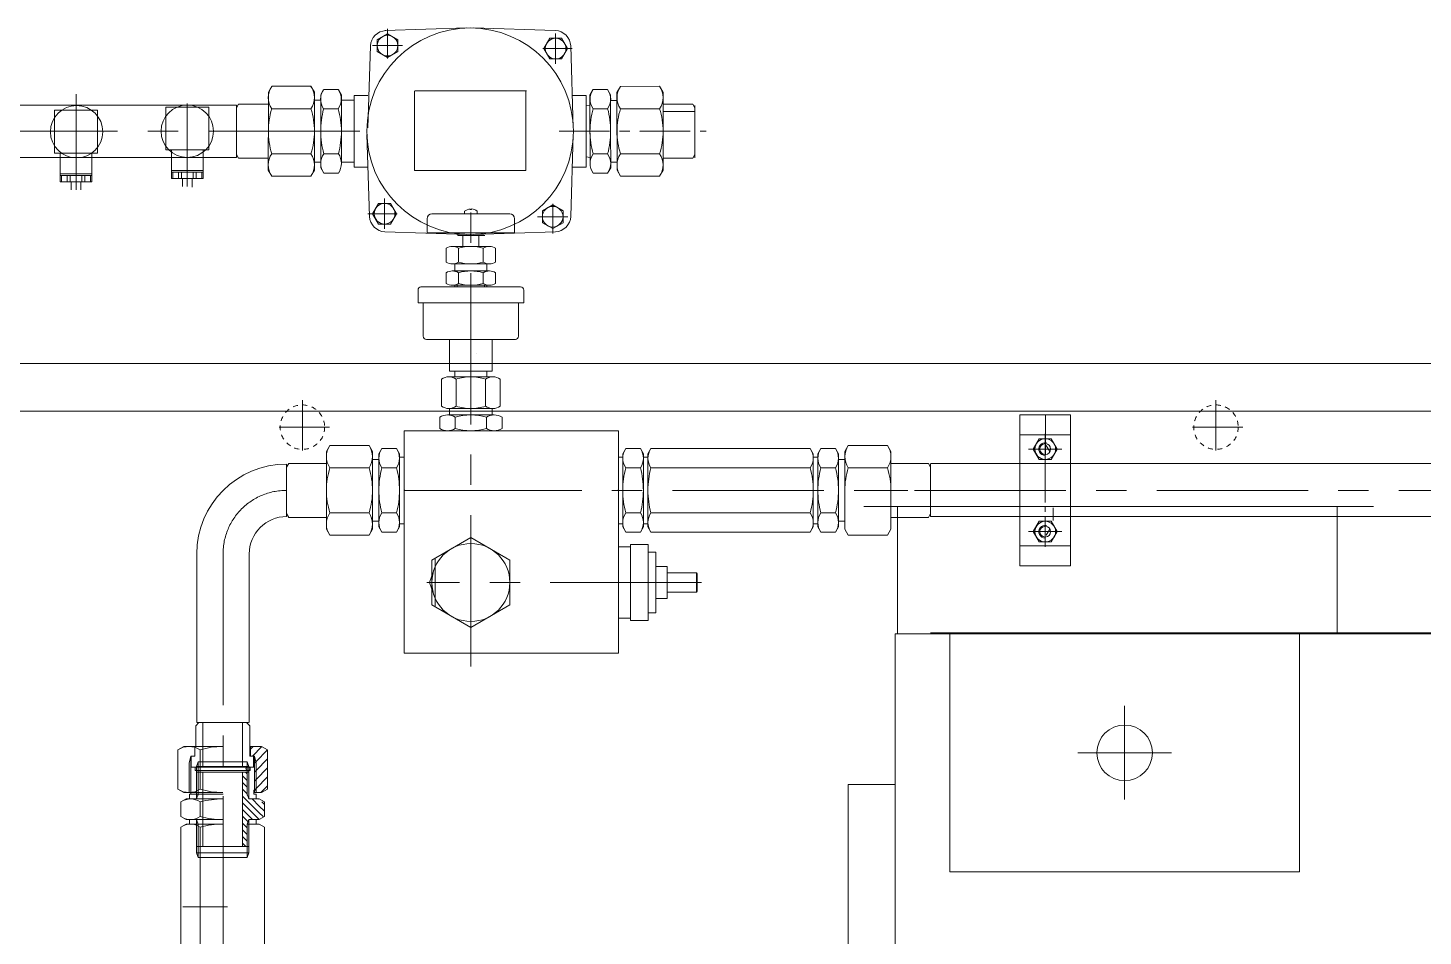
# Model space of a CAD drawing. Header units: inches. Extents: x 0 to 26418, y 0 to 20128.
# Drawn here: x 12512 to 13390, y 9017 to 9588 of the extents above; entities that cross this region are included whole.
import ezdxf

# ---------------------------------------------------------------- set-up
doc = ezdxf.new("R2010")
doc.units = ezdxf.units.IN
doc.header["$MEASUREMENT"] = 0
for name, pattern in [('CENTER', [50.8, 31.75, -6.35, 6.35, -6.35]), ('EB_DASH', [6, 3, -3]), ('EB_DASHDOT', [39, 30, -3, 3, -3])]:
    doc.linetypes.add(name, pattern=pattern)
for name, color, linetype, lineweight in [('CAXA0', 7, 'Continuous', 5), ('CAXA1', 5, 'CENTER', 5), ('CAXAEB0', 7, 'Continuous', 5), ('CAXA中心线层', 5, 'CENTER', 5), ('CAXA细实线层', 7, 'Continuous', 5), ('CAXA虚线层', 96, 'EB_DASH', 5)]:
    doc.layers.add(name, color=color, linetype=linetype, lineweight=lineweight)

msp = doc.modelspace()

# ---------------------------------------------------------------- linework, layer by layer
at = {"color": 7, "lineweight": 5}
for p, q in [((12788.23, 9588.3), (12736.7, 9586.63)), ((12792.43, 9588.3), (12843.96, 9586.63)), ((12725.97, 9525.43), (12727.63, 9576.96)), ((12855.3, 9525.43), (12853.63, 9576.96)), ((12542.32, 9546.54), (12542.32, 9486.48)), ((12663.35, 9547.82), (12665.54, 9551.61)), ((12663.35, 9547.82), (12663.35, 9540.31)), ((12665.54, 9551.61), (12690.17, 9551.59)), ((12692.35, 9547.79), (12690.17, 9551.59)), ((12692.35, 9547.79), (12692.35, 9542.79)), ((12696.35, 9546.28), (12698.26, 9549.58)), ((12696.35, 9546.28), (12696.35, 9542.78)), ((12698.26, 9549.58), (12707.45, 9549.57)), ((12709.35, 9546.27), (12707.45, 9549.57)), ((12709.35, 9546.27), (12709.35, 9539.77)), ((12726.02, 9545.76), (12717.33, 9545.76)), ((12717.33, 9545.76), (12717.33, 9500.76)), ((12755.33, 9498.64), (12755.33, 9548.64)), ((12755.81, 9548.62), (12825.81, 9548.62)), ((12825.33, 9548.64), (12825.33, 9498.64)), ((12854.64, 9545.76), (12863.33, 9545.76)), ((12863.33, 9545.76), (12863.33, 9500.76)), ((12865.77, 9546.22), (12867.67, 9549.52)), ((12865.77, 9546.22), (12865.77, 9539.72)), ((12876.86, 9549.53), (12867.67, 9549.52)), ((12878.77, 9546.23), (12876.86, 9549.53)), ((12878.77, 9546.23), (12878.77, 9542.73)), ((12882.77, 9547.75), (12884.95, 9551.54)), ((12882.77, 9547.75), (12882.77, 9542.74)), ((12909.58, 9551.56), (12884.95, 9551.54)), ((12911.77, 9547.77), (12909.58, 9551.56)), ((12911.77, 9547.77), (12911.77, 9540.26)), ((12433.87, 9539.77), (12643.29, 9539.77)), ((12598.82, 9538.51), (12625.82, 9538.51)), ((12598.82, 9511.51), (12598.82, 9538.51)), ((12612.32, 9540.82), (12612.32, 9488.51)), ((12625.82, 9511.51), (12625.82, 9538.51)), ((12643.29, 9539.77), (12643.26, 9506.77)), ((12643.28, 9538), (12644.63, 9540.33)), ((12644.63, 9540.33), (12663.35, 9540.31)), ((12663.35, 9540.31), (12663.31, 9498.8)), ((12665.51, 9537.37), (12690.13, 9537.4)), ((12692.31, 9498.78), (12692.35, 9542.79)), ((12692.35, 9542.79), (12696.35, 9542.78)), ((12696.35, 9542.6), (12696.33, 9523.3)), ((12698.14, 9537.35), (12707.33, 9537.41)), ((12709.35, 9539.77), (12709.31, 9503.05)), ((12709.35, 9542.77), (12717.33, 9542.77)), ((12863.33, 9539.18), (12865.77, 9539.72)), ((12865.77, 9539.72), (12865.81, 9503)), ((12876.9, 9537.45), (12867.71, 9537.46)), ((12882.77, 9542.74), (12878.77, 9542.73)), ((12878.77, 9542.55), (12878.79, 9523.25)), ((12882.81, 9498.73), (12882.77, 9542.74)), ((12909.61, 9537.42), (12884.99, 9537.44)), ((12930.49, 9540.28), (12911.77, 9540.26)), ((12911.77, 9540.26), (12911.81, 9498.75)), ((12931.84, 9537.95), (12930.49, 9540.28)), ((12931.83, 9539.55), (12931.86, 9506.55)), ((12528.82, 9536.48), (12555.82, 9536.48)), ((12528.82, 9509.48), (12528.82, 9536.48)), ((12555.82, 9509.48), (12555.82, 9536.48)), ((12931.84, 9535.78), (12911.78, 9535.76)), ((12696.31, 9500.28), (12696.33, 9523.28)), ((12725.36, 9521.24), (12727.03, 9469.7)), ((12855.3, 9521.24), (12853.63, 9469.7)), ((12878.81, 9500.23), (12878.79, 9523.23)), ((12896.69, 9523.27), (12896.69, 9523.25)), ((12898.79, 9523.27), (12898.79, 9523.25)), ((12598.82, 9511.51), (12625.82, 9511.51)), ((12602.32, 9493.51), (12602.32, 9511.51)), ((12622.32, 9493.51), (12622.32, 9511.51)), ((12433.88, 9506.77), (12643.26, 9506.77)), ((12528.82, 9509.48), (12555.82, 9509.48)), ((12532.32, 9491.48), (12532.32, 9509.48)), ((12552.32, 9491.48), (12552.32, 9509.48)), ((12643.26, 9508.67), (12644.61, 9506.33)), ((12644.61, 9506.33), (12663.32, 9506.31)), ((12665.51, 9509.16), (12690.13, 9509.14)), ((12692.31, 9503.79), (12696.31, 9503.78)), ((12698.22, 9509.13), (12707.41, 9509.12)), ((12709.35, 9503.76), (12717.33, 9503.77)), ((12863.33, 9507.27), (12865.8, 9506.72)), ((12876.9, 9509.08), (12867.71, 9509.07)), ((12882.81, 9503.74), (12878.81, 9503.73)), ((12909.61, 9509.11), (12884.99, 9509.09)), ((12930.51, 9506.28), (12911.8, 9506.26)), ((12931.86, 9508.62), (12930.51, 9506.28)), ((12552.32, 9496.48), (12532.32, 9496.48)), ((12552.32, 9495.48), (12532.32, 9495.48)), ((12533.13, 9491.48), (12533.13, 9495.48)), ((12536.78, 9491.48), (12536.78, 9495.48)), ((12538.67, 9491.48), (12538.67, 9495.48)), ((12545.97, 9491.48), (12545.97, 9495.48)), ((12547.86, 9491.48), (12547.86, 9495.48)), ((12551.5, 9491.48), (12551.5, 9495.48)), ((12622.32, 9498.51), (12602.32, 9498.51)), ((12622.32, 9497.51), (12602.32, 9497.51)), ((12622.32, 9493.51), (12602.32, 9493.51)), ((12603.13, 9493.51), (12603.13, 9497.51)), ((12606.78, 9493.51), (12606.78, 9497.51)), ((12608.67, 9493.51), (12608.67, 9497.51)), ((12609.32, 9488.51), (12609.32, 9493.51)), ((12615.32, 9487.99), (12615.32, 9493.51)), ((12615.97, 9493.51), (12615.97, 9497.51)), ((12617.85, 9493.51), (12617.85, 9497.51)), ((12621.5, 9493.51), (12621.5, 9497.51)), ((12663.31, 9498.8), (12665.49, 9495.01)), ((12665.49, 9495.01), (12690.12, 9494.99)), ((12692.31, 9498.78), (12690.12, 9494.99)), ((12696.31, 9500.28), (12698.21, 9496.98)), ((12698.21, 9496.98), (12707.4, 9496.97)), ((12726.02, 9500.76), (12717.33, 9500.76)), ((12755.33, 9498.64), (12825.33, 9498.64)), ((12854.64, 9500.76), (12863.33, 9500.76)), ((12876.91, 9496.93), (12867.72, 9496.92)), ((12878.81, 9500.23), (12876.91, 9496.93)), ((12882.81, 9498.73), (12885, 9494.94)), ((12909.63, 9494.96), (12885, 9494.94)), ((12911.81, 9498.75), (12909.63, 9494.96)), ((12552.32, 9491.48), (12532.32, 9491.48)), ((12539.32, 9486.48), (12539.32, 9491.48)), ((12545.32, 9486.48), (12545.32, 9491.48)), ((12763.3, 9459.25), (12763.3, 9468.25)), ((12766.3, 9471.25), (12815.3, 9471.25)), ((12786.8, 9471.25), (12786.8, 9472.94)), ((12790.4, 9474.35), (12790.4, 9473.96)), ((12790.4, 9473.96), (12791.2, 9473.96)), ((12791.2, 9474.35), (12791.2, 9473.96)), ((12794.8, 9472.96), (12794.8, 9471.25)), ((12818.3, 9459.25), (12818.3, 9468.25)), ((12788.27, 9458.37), (12736.74, 9460.03)), ((12763.3, 9459.25), (12790.8, 9459.25)), ((12782.57, 9459.25), (12782.57, 9457.75)), ((12790.8, 9459.25), (12818.3, 9459.25)), ((12792.46, 9458.37), (12844, 9460.03)), ((12775.21, 9440.89), (12775.21, 9449.6)), ((12802.49, 9450.75), (12779.11, 9450.75)), ((12795.8, 9457.75), (12782.57, 9457.75)), ((12783.01, 9449.6), (12783.01, 9440.89)), ((12785.8, 9457.75), (12799.57, 9457.75)), ((12785.8, 9450.75), (12785.8, 9457.75)), ((12795.8, 9450.75), (12795.8, 9457.75)), ((12798.6, 9449.6), (12798.6, 9440.89)), ((12806.39, 9440.89), (12806.39, 9449.6)), ((12802.49, 9439.75), (12779.11, 9439.75)), ((12822.05, 9425.25), (12759.28, 9425.25)), ((12757.55, 9415.25), (12824.05, 9415.25)), ((12760.8, 9394.25), (12760.8, 9415.25)), ((12820.8, 9394.25), (12820.8, 9415.25)), ((12762.8, 9392.25), (12818.8, 9392.25)), ((12777.3, 9392.25), (12777.3, 9372.17)), ((12804.3, 9392.25), (12804.3, 9372.17)), ((12794.3, 9383.26), (12794.3, 9383.16)), ((11984.8, 9377.04), (14534.8, 9377.04)), ((12804.3, 9372.17), (12777.3, 9372.17)), ((12780.8, 9368.75), (12780.8, 9372.17)), ((12800.8, 9368.75), (12800.8, 9372.17)), ((12772.33, 9350.2), (12772.33, 9367.29)), ((12804.66, 9368.75), (12776.94, 9368.75)), ((12781.56, 9367.29), (12781.56, 9350.2)), ((12800.04, 9367.29), (12800.04, 9350.2)), ((12809.28, 9350.2), (12809.28, 9367.29)), ((11984.8, 9347.04), (14534.8, 9347.04)), ((12805.52, 9344.75), (12776.08, 9344.75)), ((12776.94, 9348.75), (12790.8, 9348.75)), ((12777.3, 9344.75), (12777.3, 9348.75)), ((12804.66, 9348.75), (12790.8, 9348.75)), ((12804.3, 9344.75), (12804.3, 9348.75)), ((13136.33, 9249.75), (13136.33, 9344.75)), ((13136.33, 9344.75), (13168.33, 9344.75)), ((13168.33, 9249.75), (13168.33, 9344.75)), ((12771.17, 9336.24), (12771.17, 9343.25)), ((12780.99, 9343.25), (12780.99, 9336.24)), ((12800.62, 9343.25), (12800.62, 9336.24)), ((12810.43, 9336.24), (12810.43, 9343.25)), ((12748.8, 9334.75), (12883.8, 9334.75)), ((12748.8, 9334.75), (12748.8, 9194.75)), ((12748.8, 9334.75), (12748.8, 9194.75)), ((12776.08, 9334.75), (12822.8, 9334.75)), ((12777.3, 9334.75), (12777.3, 9334.75)), ((12778.3, 9334.75), (12778.3, 9334.75)), ((12804.3, 9334.75), (12804.3, 9334.75)), ((12883.8, 9276.24), (12883.8, 9334.75)), ((13136.33, 9332.25), (13168.33, 9332.25)), ((12699.9, 9321.76), (12702.09, 9325.55)), ((12699.9, 9321.76), (12699.9, 9314.25)), ((12699.9, 9280.25), (12699.9, 9321.76)), ((12702.09, 9325.55), (12726.71, 9325.55)), ((12728.9, 9321.76), (12726.71, 9325.55)), ((12728.9, 9316.75), (12728.9, 9321.76)), ((12728.9, 9321.76), (12728.9, 9277.75)), ((12732.9, 9320.25), (12734.8, 9323.55)), ((12732.9, 9297.24), (12732.9, 9320.25)), ((12732.9, 9316.75), (12732.9, 9320.25)), ((12732.9, 9320.25), (12732.9, 9277.75)), ((12734.8, 9323.55), (12743.99, 9323.55)), ((12745.9, 9320.25), (12743.99, 9323.55)), ((12748.8, 9318.24), (12745.87, 9318.24)), ((12745.9, 9320.25), (12745.9, 9313.75)), ((12745.9, 9297.25), (12745.9, 9320.25)), ((12748.8, 9297.24), (12748.8, 9320.25)), ((12748.8, 9320.25), (12748.8, 9297.25)), ((12748.8, 9316.75), (12748.8, 9320.25)), ((12748.8, 9297.24), (12748.8, 9318.24)), ((12883.8, 9318.24), (12886.42, 9318.24)), ((12886.39, 9320.25), (12888.3, 9323.55)), ((12886.39, 9297.25), (12886.39, 9320.25)), ((12886.39, 9320.25), (12886.39, 9313.75)), ((12886.39, 9297.24), (12886.39, 9320.25)), ((12888.3, 9323.55), (12897.49, 9323.55)), ((12899.39, 9320.25), (12897.49, 9323.55)), ((12899.36, 9318.24), (12902.29, 9318.24)), ((12899.39, 9297.24), (12899.39, 9320.25)), ((12899.39, 9316.75), (12899.39, 9320.25)), ((12899.39, 9320.25), (12899.39, 9297.25)), ((12899.39, 9297.24), (12899.39, 9320.25)), ((12902.26, 9320.25), (12904.17, 9323.55)), ((12902.26, 9320.25), (12904.17, 9323.55)), ((12902.26, 9297.25), (12902.26, 9320.25)), ((12902.26, 9320.25), (12902.26, 9313.75)), ((12902.26, 9297.24), (12902.26, 9320.25)), ((12902.26, 9297.25), (12902.26, 9320.25)), ((12902.26, 9320.25), (12902.26, 9313.75)), ((12902.26, 9281.83), (12902.26, 9320.25)), ((12904.17, 9323.55), (13004.39, 9323.55)), ((13006.29, 9320.25), (13004.39, 9323.55)), ((13006.29, 9297.24), (13006.29, 9320.25)), ((13006.29, 9320.25), (13006.29, 9297.25)), ((13006.29, 9316.75), (13006.29, 9320.25)), ((13006.29, 9318.24), (13009.22, 9318.24)), ((13006.29, 9297.24), (13006.29, 9318.24)), ((13009.19, 9320.25), (13011.1, 9323.55)), ((13009.19, 9320.25), (13009.19, 9313.75)), ((13009.19, 9297.25), (13009.19, 9320.25)), ((13020.29, 9323.55), (13011.1, 9323.55)), ((13022.19, 9320.25), (13020.29, 9323.55)), ((13022.19, 9297.24), (13022.19, 9320.25)), ((13022.19, 9316.75), (13022.19, 9320.25)), ((13022.19, 9320.25), (13022.19, 9297.25)), ((13026.19, 9321.76), (13028.38, 9325.55)), ((13026.19, 9316.75), (13026.19, 9321.76)), ((13026.19, 9321.76), (13026.19, 9277.75)), ((13053, 9325.55), (13028.38, 9325.55)), ((13055.19, 9321.76), (13053, 9325.55)), ((13055.19, 9321.76), (13055.19, 9314.25)), ((13055.19, 9297.25), (13055.19, 9321.76)), ((13155.19, 9321.76), (13153, 9325.55)), ((12674.8, 9311.91), (12676.15, 9314.25)), ((12674.8, 9313.75), (12674.8, 9280.75)), ((12674.8, 9282.58), (12674.8, 9311.91)), ((12676.15, 9314.25), (12699.8, 9314.25)), ((12702.09, 9311.4), (12726.71, 9311.4)), ((12728.9, 9316.75), (12732.9, 9316.75)), ((12734.8, 9311.4), (12743.99, 9311.4)), ((12897.49, 9311.4), (12888.3, 9311.4)), ((12904.17, 9311.4), (13004.39, 9311.4)), ((13020.29, 9311.4), (13011.1, 9311.4)), ((13026.19, 9316.75), (13022.19, 9316.75)), ((13053, 9311.4), (13028.38, 9311.4)), ((13078.84, 9314.25), (13055.19, 9314.25)), ((13080.19, 9311.91), (13078.84, 9314.25)), ((14578.23, 9314.02), (13080.19, 9314.2)), ((13080.19, 9280.75), (13080.19, 9313.75)), ((12745.9, 9274.25), (12745.9, 9297.24)), ((12774.8, 9297.24), (12749.11, 9297.24)), ((12886.39, 9297.25), (12886.39, 9274.25)), ((12899.39, 9274.25), (12899.39, 9297.24)), ((13006.29, 9274.25), (13006.29, 9297.24)), ((13009.19, 9274.25), (13009.19, 9297.25)), ((13022.19, 9274.25), (13022.19, 9297.24)), ((13065.84, 9297.25), (13038.83, 9297.25)), ((13055.19, 9272.74), (13055.19, 9297.25)), ((12674.8, 9282.58), (12676.15, 9280.25)), ((12702.09, 9283.1), (12726.71, 9283.1)), ((12734.8, 9283.09), (12743.99, 9283.09)), ((12897.49, 9283.1), (12888.3, 9283.1)), ((12904.17, 9283.1), (13004.39, 9283.1)), ((13020.29, 9283.1), (13011.1, 9283.1)), ((13038.15, 9287.04), (13358.89, 9287.04)), ((13059.31, 9287.04), (13059.31, 9207.04)), ((13080.19, 9282.58), (13078.84, 9280.25)), ((13157.33, 9286.25), (13157.33, 9278.25)), ((13336.06, 9287.04), (13336.06, 9207.04)), ((12676.15, 9280.25), (12699.9, 9280.25)), ((12699.9, 9272.74), (12699.9, 9280.25)), ((12728.9, 9277.75), (12732.9, 9277.75)), ((12728.9, 9272.74), (12728.9, 9277.75)), ((12732.9, 9274.25), (12732.9, 9277.75)), ((12732.9, 9274.25), (12734.8, 9270.95)), ((12745.9, 9274.25), (12743.99, 9270.95)), ((12748.8, 9276.24), (12745.9, 9276.24)), ((12748.8, 9274.25), (12748.8, 9280.74)), ((12883.8, 9194.75), (12883.8, 9281.74)), ((12883.8, 9276.24), (12886.39, 9276.24)), ((12886.39, 9274.24), (12886.39, 9280.74)), ((12886.39, 9274.24), (12888.25, 9270.94)), ((12899.39, 9274.25), (12897.49, 9270.94)), ((12899.39, 9274.25), (12899.39, 9280.74)), ((12899.39, 9276.24), (12902.29, 9276.24)), ((12902.26, 9274.24), (12902.26, 9281.83)), ((12902.26, 9274.24), (12902.26, 9281.83)), ((12902.26, 9274.24), (12904.17, 9270.94)), ((12902.26, 9274.24), (12904.17, 9270.94)), ((13006.29, 9274.25), (13004.39, 9270.95)), ((13006.29, 9276.24), (13009.19, 9276.24)), ((13009.19, 9274.25), (13011.1, 9270.95)), ((13022.19, 9274.25), (13020.29, 9270.95)), ((13026.19, 9277.75), (13022.19, 9277.75)), ((13026.19, 9272.74), (13026.19, 9277.75)), ((13078.84, 9280.25), (13055.19, 9280.25)), ((14578.23, 9280.48), (13080.19, 9280.75)), ((12699.9, 9272.74), (12702.09, 9268.95)), ((12702.09, 9268.95), (12726.71, 9268.95)), ((12728.9, 9272.74), (12726.71, 9268.95)), ((12734.8, 9270.95), (12743.99, 9270.95)), ((12790.8, 9267.55), (12766.29, 9253.4)), ((12815.31, 9253.4), (12790.8, 9267.55)), ((12888.25, 9270.94), (12897.49, 9270.94)), ((12888.3, 9270.94), (12897.49, 9270.94)), ((12904.17, 9270.94), (13004.39, 9270.94)), ((12904.17, 9270.94), (12961.44, 9270.94)), ((13020.29, 9270.95), (13011.1, 9270.95)), ((13026.19, 9272.74), (13028.38, 9268.95)), ((13053, 9268.95), (13028.38, 9268.95)), ((13055.19, 9272.74), (13053, 9268.95)), ((13155.19, 9272.74), (13153, 9268.95)), ((12618.3, 9257.25), (12618.3, 9151.04)), ((12651.3, 9257.25), (12651.3, 9151.04)), ((12891.3, 9261.74), (12883.8, 9261.74)), ((12902.3, 9263.24), (12891.3, 9263.24)), ((12891.3, 9215.24), (12891.3, 9263.24)), ((12902.3, 9215.24), (12902.3, 9263.24)), ((12907.3, 9258.24), (12902.3, 9258.24)), ((12907.3, 9258.24), (12902.3, 9258.24)), ((12907.3, 9220.24), (12907.3, 9258.24)), ((13136.33, 9262.25), (13168.33, 9262.25)), ((12764.85, 9239.25), (12768.3, 9249.25)), ((12766.29, 9253.4), (12766.29, 9225.1)), ((12768.3, 9254.24), (12768.3, 9224.24)), ((12815.31, 9225.1), (12815.31, 9253.4)), ((12914.3, 9249.24), (12907.3, 9249.24)), ((12914.3, 9229.24), (12914.3, 9249.24)), ((13136.33, 9249.75), (13168.33, 9249.75)), ((12768.3, 9229.25), (12764.85, 9239.25)), ((12932.8, 9245.24), (12914.3, 9245.24)), ((12932.8, 9233.24), (12932.8, 9245.24)), ((12932.8, 9245.24), (12933.3, 9244.74)), ((12933.3, 9233.74), (12933.3, 9244.74)), ((12932.8, 9233.24), (12914.3, 9233.24)), ((12932.8, 9233.24), (12933.3, 9233.74)), ((12766.29, 9225.1), (12790.8, 9210.95)), ((12790.8, 9210.95), (12815.31, 9225.1)), ((12914.3, 9229.24), (12907.3, 9229.24)), ((12891.3, 9216.74), (12883.8, 9216.74)), ((12902.3, 9215.24), (12891.3, 9215.24)), ((12907.3, 9220.24), (12902.3, 9220.24)), ((13057.81, 9207.04), (13057.81, 8347.04)), ((14898.3, 9207.04), (13057.81, 9207.04)), ((14012.95, 9207.54), (13080.19, 9207.54)), ((13092.3, 9207.04), (13092.3, 9057.04)), ((13312.3, 9207.04), (13312.3, 9057.04)), ((12748.8, 9194.75), (12883.8, 9194.75)), ((12776.08, 9194.75), (12822.8, 9194.75)), ((12619.6, 9151.04), (12617.6, 9149.04)), ((12618.4, 9151.04), (12650.82, 9151.04)), ((12649.6, 9151.04), (12619.6, 9151.04)), ((12649.56, 9151.04), (12620.23, 9151.04)), ((12622.1, 9151.04), (12622.1, 9123.04)), ((12647.1, 9151.04), (12647.1, 9123.04)), ((12649.6, 9151.04), (12651.6, 9149.04)), ((12617.6, 9149.04), (12617.6, 9136.04)), ((12651.6, 9149.04), (12651.6, 9130.04)), ((12610.1, 9136.04), (12606.3, 9133.86)), ((12606.3, 9133.86), (12606.3, 9109.23)), ((12610.1, 9136.04), (12617.6, 9136.04)), ((12634.6, 9136.04), (12610.1, 9136.04)), ((12617.1, 9136.04), (12617.1, 9130.04)), ((12620.45, 9133.86), (12620.45, 9109.23)), ((12659.11, 9136.04), (12651.6, 9136.04)), ((12652.1, 9136.04), (12652.1, 9130.04)), ((12659.11, 9136.04), (12662.9, 9133.86)), ((12662.9, 9133.86), (12662.9, 9109.23)), ((12613.6, 9125.55), (12614.6, 9130.04)), ((12613.6, 9125.55), (12613.6, 9107.04)), ((12614.6, 9130.04), (12614.6, 9107.04)), ((12614.6, 9130.04), (12617.1, 9130.04)), ((12614.79, 9130.04), (12614.79, 9123.04)), ((12618.1, 9123.42), (12619.19, 9126.35)), ((12619.19, 9126.42), (12619.19, 9105.42)), ((12619.19, 9126.35), (12650.02, 9126.35)), ((12651.11, 9123.42), (12650.02, 9126.42)), ((12650.02, 9126.42), (12650.02, 9105.42)), ((12654.6, 9130.04), (12651.6, 9130.04)), ((12653.9, 9130.04), (12653.9, 9123.04)), ((12655.6, 9125.55), (12654.6, 9130.04)), ((12654.6, 9130.04), (12654.6, 9107.04)), ((12655.6, 9125.55), (12655.6, 9107.04)), ((12634.6, 9123.04), (12614.6, 9123.04)), ((12617.35, 9123.04), (12617.35, 9120.94)), ((12634.6, 9120.94), (12617.35, 9120.94)), ((12618.1, 9123.42), (12618.1, 9103.02)), ((12651.11, 9123.42), (12618.1, 9123.42)), ((12651.11, 9119.92), (12618.1, 9119.92)), ((12618.11, 9123.42), (12618.11, 9105.42)), ((12622.1, 9073.02), (12622.1, 9119.92)), ((12653.9, 9123.04), (12634.6, 9123.04)), ((12654.6, 9123.04), (12634.6, 9123.04)), ((12651.85, 9120.94), (12634.6, 9120.94)), ((12647.11, 9073.14), (12647.11, 9119.92)), ((12651.11, 9123.42), (12651.11, 9103.02)), ((12651.85, 9123.04), (12651.85, 9120.94)), ((12610.1, 9107.04), (12606.3, 9109.23)), ((12615.1, 9107.04), (12610.1, 9107.04)), ((12610.1, 9107.04), (12634.6, 9107.04)), ((12614.6, 9107.1), (12614.6, 9105.92)), ((12655.6, 9108.54), (12654.1, 9108.54)), ((12654.1, 9108.54), (12654.1, 9105.92)), ((12659.11, 9107.04), (12654.1, 9107.04)), ((12659.11, 9107.04), (12662.9, 9109.23)), ((13028.3, 9112.04), (13028.3, 8442.04)), ((13028.3, 9112.04), (13057.81, 9112.04)), ((12611.6, 9103.02), (12608.3, 9101.11)), ((12608.3, 9101.11), (12608.3, 9091.92)), ((12634.6, 9103.02), (12611.6, 9103.02)), ((12611.6, 9103.02), (12618.1, 9103.02)), ((12634.61, 9103.02), (12611.6, 9103.02)), ((12613.61, 9105.92), (12613.61, 9102.99)), ((12634.8, 9105.92), (12613.61, 9105.92)), ((12618.1, 9105.92), (12618.1, 9103.02)), ((12619.19, 9105.92), (12618.1, 9103.02)), ((12620.45, 9091.92), (12620.45, 9101.11)), ((12650.02, 9105.92), (12651.11, 9103.02)), ((12657.61, 9103.02), (12651.11, 9103.02)), ((12651.11, 9103.02), (12657.6, 9103.02)), ((12655.61, 9105.92), (12654.1, 9105.92)), ((12655.61, 9105.92), (12655.61, 9103.02)), ((12657.61, 9103.02), (12660.91, 9101.15)), ((12660.91, 9101.15), (12660.91, 9091.92)), ((12660.91, 9101.11), (12660.91, 9091.92)), ((12611.6, 9090.02), (12608.3, 9091.92)), ((12634.61, 9090.02), (12611.6, 9090.02)), ((12615.1, 9090.02), (12611.6, 9090.02)), ((12611.6, 9090.02), (12634.6, 9090.02)), ((12634.61, 9090.02), (12611.6, 9090.02)), ((12613.61, 9090.04), (12613.61, 9087.12)), ((12618.11, 9090.02), (12619.19, 9087.14)), ((12618.11, 9090.02), (12618.11, 9069.11)), ((12651.11, 9090.02), (12650.02, 9087.14)), ((12651.11, 9090.02), (12651.11, 9069.11)), ((12657.6, 9090.02), (12651.11, 9090.02)), ((12657.6, 9090.02), (12651.11, 9090.02)), ((12655.61, 9090.02), (12655.61, 9087.12)), ((12657.6, 9090.02), (12660.91, 9091.92)), ((12611.6, 9087.14), (12608.3, 9085.24)), ((12608.3, 9085.24), (12608.3, 8985.02)), ((12634.6, 9087.14), (12611.6, 9087.14)), ((12611.6, 9087.14), (12618.1, 9087.14)), ((12634.61, 9087.14), (12611.6, 9087.14)), ((12619.19, 9087.14), (12619.19, 9066.12)), ((12620.45, 8985.02), (12620.45, 9085.24)), ((12650.02, 9087.14), (12650.02, 9066.12)), ((12657.61, 9087.14), (12650.02, 9087.14)), ((12657.61, 9087.14), (12660.91, 9085.24)), ((12660.91, 9085.24), (12660.91, 8985.02)), ((12660.91, 9085.24), (12660.91, 9027.96)), ((12634.61, 9073.14), (12618.11, 9073.14)), ((12651.11, 9073.14), (12634.61, 9073.14)), ((12634.61, 9069.12), (12618.1, 9069.12)), ((12618.1, 9069.12), (12619.19, 9066.18)), ((12634.61, 9066.12), (12619.19, 9066.12)), ((12651.11, 9069.12), (12634.61, 9069.12)), ((12650.02, 9066.12), (12634.61, 9066.12)), ((12651.11, 9069.12), (12650.02, 9066.18)), ((13092.3, 9057.04), (13312.3, 9057.04)), ((12637.61, 9035.13), (12609.61, 9035.13))]:
    msp.add_line(p, q, dxfattribs=at)
for centre, radius in [((12790.33, 9523.33), 65), ((12542.61, 9522.98), 16.49), ((12612.32, 9523.3), 16.49), ((12790.8, 9239.25), 24.51), ((13202.3, 9132.04), 17.5), ((12650.54, 9122.03), 1.32)]:
    msp.add_circle(centre, radius, dxfattribs=at)
for centre, radius, start, end in [((12737.62, 9576.62), 10, 91.7462, 178.04806), ((12843.64, 9576.64), 10, 1.84907, 88.15093), ((12675.84, 9544.46), 12.53, 145.66719, 214.43568), ((12679.78, 9544.46), 12.53, 325.66719, 34.43568), ((12706.84, 9543.48), 10.64, 145.54671, 215.19707), ((12698.56, 9543.43), 10.64, 325.54671, 35.19707), ((12876.45, 9543.53), 10.64, 145.12338, 214.77375), ((12868.17, 9543.53), 10.64, 325.12338, 34.77375), ((12895.34, 9544.51), 12.53, 145.56432, 214.33281), ((12899.28, 9544.51), 12.53, 325.56432, 34.33281), ((12710.16, 9523.26), 46.83, 162.46348, 180.05143), ((12645.5, 9523.21), 46.83, 0.05143, 17.63939), ((12749.83, 9523.53), 53.5, 165.03472, 180.37189), ((12655.83, 9522.92), 53.5, 0.37189, 15.70906), ((12919.29, 9523.26), 53.5, 164.61139, 179.94857), ((12825.29, 9523.35), 53.5, 359.94857, 15.28574), ((12929.62, 9523.25), 46.83, 162.36061, 179.94857), ((12864.96, 9523.31), 46.83, 359.94857, 17.53652), ((12710.16, 9523.27), 46.83, 179.94857, 197.53652), ((12645.5, 9523.33), 46.83, 342.36061, 359.94857), ((12749.83, 9523.23), 53.5, 179.94857, 195.28574), ((12655.83, 9523.32), 53.5, 344.61139, 359.94857), ((12919.29, 9523.27), 53.5, 180.05143, 195.38861), ((12825.29, 9523.19), 53.5, 344.71426, 0.05143), ((12929.62, 9523.28), 46.83, 180.05143, 197.63939), ((12864.96, 9523.22), 46.83, 342.46348, 0.05143), ((12675.84, 9502.08), 12.53, 145.56432, 214.33281), ((12679.78, 9502.07), 12.53, 325.56432, 34.33281), ((12706.95, 9503.05), 10.64, 145.12338, 214.77375), ((12698.67, 9503.06), 10.64, 325.12338, 34.77375), ((12876.45, 9503.01), 10.64, 145.22625, 214.87662), ((12868.17, 9503), 10.64, 325.22625, 34.87662), ((12895.34, 9502.02), 12.53, 145.66719, 214.43568), ((12899.28, 9502.03), 12.53, 325.66719, 34.43568), ((12737.06, 9470.02), 10, 181.84907, 268.15093), ((12766.3, 9468.25), 3, 90, 180), ((12790.8, 9467.96), 6.39, 93.58332, 128.7523), ((12790.8, 9467.96), 6.4, 51.2477, 86.41668), ((12815.3, 9468.25), 3, 0, 90), ((12843.67, 9470.02), 10, 271.84907, 358.15093), ((12779.11, 9443.56), 7.18, 57.13277, 122.86723), ((12790.8, 9423.75), 27, 73.22135, 106.77865), ((12802.49, 9443.56), 7.18, 57.13277, 122.86723), ((12779.11, 9446.93), 7.18, 237.13277, 302.86723), ((12790.8, 9466.75), 27, 253.22135, 286.77865), ((12802.49, 9446.93), 7.18, 237.13277, 302.86723), ((12762.8, 9394.25), 2, 180, 270), ((12818.8, 9394.25), 2, 270, 360), ((12776.94, 9360.7), 8.05, 54.96996, 125.03004), ((12790.8, 9338.75), 30, 90, 107.93393), ((12790.8, 9338.75), 30, 72.06607, 90), ((12804.66, 9360.7), 8.05, 54.96996, 125.03004), ((12776.08, 9335.94), 8.81, 56.1491, 123.8509), ((12776.94, 9356.79), 8.05, 234.96996, 305.03004), ((12790.8, 9311.75), 33, 72.69712, 107.30288), ((12790.8, 9378.75), 30, 252.06607, 270), ((12790.8, 9378.75), 30, 270, 287.93393), ((12804.66, 9356.79), 8.05, 234.96996, 305.03004), ((12805.52, 9335.94), 8.81, 56.1491, 123.8509), ((12776.08, 9343.56), 8.81, 236.1491, 303.8509), ((12790.8, 9367.75), 33, 252.69712, 287.30288), ((12805.52, 9343.56), 8.81, 236.1491, 303.8509), ((12712.43, 9318.47), 12.53, 145.61575, 214.38425), ((12716.37, 9318.47), 12.53, 325.61575, 34.38425), ((12743.54, 9317.47), 10.64, 145.17482, 214.82518), ((12735.26, 9317.47), 10.64, 325.17482, 34.82518), ((12897.03, 9317.47), 10.64, 145.17482, 214.82518), ((12888.75, 9317.47), 10.64, 325.17482, 34.82518), ((12912.9, 9317.47), 10.64, 145.17482, 214.82518), ((12912.9, 9317.47), 10.64, 145.17482, 214.82518), ((12995.65, 9317.47), 10.64, 325.17482, 34.82518), ((13019.83, 9317.47), 10.64, 145.17482, 214.82518), ((13011.55, 9317.47), 10.64, 325.17482, 34.82518), ((13038.72, 9318.47), 12.53, 145.61575, 214.38425), ((13042.66, 9318.47), 12.53, 325.61575, 34.38425), ((12674.8, 9257.25), 56.5, 90, 180), ((12746.73, 9297.25), 46.83, 162.41205, 180), ((12682.07, 9297.25), 46.83, 0, 17.58795), ((12786.4, 9297.25), 53.5, 164.66283, 180), ((12692.4, 9297.25), 53.5, 0, 15.33717), ((12939.89, 9297.25), 53.5, 164.66283, 180), ((12845.89, 9297.25), 53.5, 0, 15.33717), ((12955.76, 9297.25), 53.5, 164.66283, 180), ((12955.76, 9297.25), 53.5, 164.66283, 180), ((12952.79, 9297.25), 53.5, 0, 15.33717), ((13062.69, 9297.25), 53.5, 164.66283, 180), ((12968.69, 9297.25), 53.5, 0, 15.33717), ((13073.02, 9297.25), 46.83, 162.41205, 180), ((13008.36, 9297.25), 46.83, 0, 17.58795), ((12746.73, 9297.25), 46.83, 180, 197.58795), ((12682.07, 9297.25), 46.83, 342.41205, 0), ((12786.4, 9297.24), 53.5, 180, 195.33717), ((12692.4, 9297.24), 53.5, 344.66283, 0), ((12939.89, 9297.26), 53.5, 180.01134, 195.34851), ((12845.89, 9297.24), 53.5, 344.67416, 0.01134), ((12955.76, 9297.25), 53.5, 180, 195.33717), ((12952.79, 9297.25), 53.5, 344.65756, 359.99473), ((13062.69, 9297.25), 53.5, 180, 195.33717), ((12968.69, 9297.25), 53.5, 344.66283, 0), ((12712.43, 9276.02), 12.53, 145.61575, 214.38425), ((12716.37, 9276.02), 12.53, 325.61575, 34.38425), ((12743.54, 9277.02), 10.64, 145.17482, 214.82518), ((12735.26, 9277.02), 10.64, 325.17482, 34.82518), ((12897.03, 9277.02), 10.64, 145.18615, 214.83652), ((12888.76, 9277.02), 10.64, 325.18615, 34.83652), ((12912.9, 9277.02), 10.64, 145.17482, 214.82518), ((12995.65, 9277.02), 10.64, 325.16955, 34.81992), ((13019.83, 9277.02), 10.64, 145.17482, 214.82518), ((13011.55, 9277.02), 10.64, 325.17482, 34.82518), ((12674.8, 9257.25), 23.5, 90, 180), ((12613.38, 9123.52), 12.53, 55.61575, 124.38425), ((12634.6, 9089.22), 46.83, 90, 107.58795), ((12613.38, 9119.57), 12.53, 235.61575, 304.38425), ((12634.6, 9153.87), 46.83, 252.41205, 270), ((12614.38, 9092.38), 10.64, 55.17482, 124.82518), ((12634.6, 9049.52), 53.5, 90, 105.33717), ((12614.38, 9100.65), 10.64, 235.17482, 304.82518), ((12634.6, 9143.51), 53.5, 254.66283, 270), ((12614.38, 9076.51), 10.64, 55.17482, 124.82518), ((12634.6, 9033.65), 53.5, 90, 105.33717)]:
    msp.add_arc(centre, radius, start, end, dxfattribs=at)
for p in [(12749.11, 9297.24), (12749.11, 9297.24), (12883.49, 9297.24), (12883.49, 9297.24)]:
    msp.add_point(p, dxfattribs=at)
at = {"layer": 'CAXA0', "color": 7, "linetype": 'Continuous', "lineweight": 5}
for p, q in [((12653.72, 9136.04), (12652.1, 9134.42)), ((12659.28, 9135.95), (12653.38, 9130.04)), ((12662.87, 9133.88), (12655.41, 9126.42)), ((12655.41, 9126.42), (12654.6, 9125.61)), ((12662.9, 9128.25), (12655.6, 9120.95)), ((12647.11, 9117.54), (12650.02, 9114.63)), ((12648.98, 9119.92), (12650.02, 9118.87)), ((12655.6, 9120.95), (12654.6, 9119.95)), ((12662.9, 9122.6), (12655.6, 9115.3)), ((12662.9, 9116.94), (12655.6, 9109.64)), ((12647.11, 9113.3), (12650.02, 9110.38)), ((12647.11, 9109.06), (12650.02, 9106.14)), ((12655.6, 9115.3), (12654.6, 9114.3)), ((12655.6, 9109.64), (12654.6, 9108.64)), ((12662.9, 9111.28), (12658.66, 9107.04)), ((12647.11, 9104.82), (12651.11, 9100.82)), ((12647.11, 9100.57), (12651.11, 9096.57)), ((12651.11, 9100.82), (12657.6, 9094.32)), ((12653.15, 9103.02), (12657.6, 9098.56)), ((12657.39, 9103.02), (12657.6, 9102.8)), ((12657.6, 9098.56), (12660.91, 9095.25)), ((12659.25, 9101.15), (12660.91, 9099.5)), ((12647.11, 9096.33), (12651.11, 9092.33)), ((12647.11, 9092.09), (12650.58, 9088.62)), ((12651.11, 9096.57), (12657.6, 9090.08)), ((12651.11, 9092.33), (12653.42, 9090.02)), ((12657.6, 9094.32), (12660, 9091.92)), ((12647.11, 9087.84), (12650.02, 9084.93)), ((12647.11, 9083.6), (12650.02, 9080.68)), ((12647.11, 9079.36), (12650.02, 9076.44)), ((12647.11, 9075.12), (12649.08, 9073.14))]:
    msp.add_line(p, q, dxfattribs=at)
at = {"layer": 'CAXA1', "linetype": 'CENTER', "lineweight": 5, "ltscale": 3}
for p, q in [((12320.8, 9523.27), (12727.33, 9523.27)), ((12790.8, 9186.38), (12790.8, 9475.16)), ((12765.3, 9297.25), (14617.22, 9297.25)), ((12634.8, 9257.25), (12634.8, 8502.82)), ((12936.04, 9239.24), (12763.05, 9239.24))]:
    msp.add_line(p, q, dxfattribs=at)
at = {"layer": 'CAXA1', "linetype": 'CENTER', "lineweight": 5, "ltscale": 10}
for p, q in [((13202.3, 9161.52), (13202.3, 9102.56)), ((13172.82, 9132.04), (13231.78, 9132.04))]:
    msp.add_line(p, q, dxfattribs=at)
at = {"layer": 'CAXA1', "linetype": 'CENTER', "lineweight": 5, "ltscale": 3}
msp.add_arc((12674.8, 9257.25), 40, 90, 180, dxfattribs=at)
at = {"layer": 'CAXAEB0', "color": 7, "lineweight": 5}
for p, q in [((12738.36, 9584.67), (12731.86, 9580.92)), ((12731.86, 9580.92), (12731.86, 9573.42)), ((12744.86, 9580.92), (12738.36, 9584.67)), ((12744.86, 9580.92), (12744.86, 9573.42)), ((12840.41, 9581.8), (12836.66, 9575.3)), ((12847.92, 9581.8), (12840.41, 9581.8)), ((12851.67, 9575.3), (12847.92, 9581.8)), ((12731.86, 9573.42), (12738.36, 9569.66)), ((12738.36, 9569.66), (12744.86, 9573.42)), ((12836.66, 9575.3), (12840.41, 9568.8)), ((12847.92, 9568.8), (12851.67, 9575.3)), ((12847.92, 9568.8), (12840.41, 9568.8)), ((12732.74, 9477.86), (12728.99, 9471.36)), ((12732.74, 9477.86), (12740.25, 9477.86)), ((12744, 9471.36), (12740.25, 9477.86)), ((12842.3, 9477), (12835.8, 9473.25)), ((12848.8, 9473.25), (12842.3, 9477)), ((12728.99, 9471.36), (12732.74, 9464.86)), ((12740.25, 9464.86), (12744, 9471.36)), ((12835.8, 9465.74), (12835.8, 9473.25)), ((12848.8, 9465.74), (12848.8, 9473.25)), ((12732.74, 9464.86), (12740.25, 9464.86)), ((12835.8, 9465.74), (12842.3, 9461.99)), ((12842.3, 9461.99), (12848.8, 9465.74)), ((12775.21, 9427.51), (12775.21, 9434.21)), ((12802.49, 9435.36), (12779.11, 9435.36)), ((12780.8, 9435.36), (12780.8, 9439.75)), ((12783.01, 9434.21), (12783.01, 9427.51)), ((12798.6, 9434.21), (12798.6, 9427.51)), ((12800.8, 9435.36), (12800.8, 9439.75)), ((12806.39, 9427.51), (12806.39, 9434.21)), ((12757.55, 9415.25), (12757.55, 9423.25)), ((12802.49, 9426.36), (12779.11, 9426.36)), ((12780.8, 9425.25), (12780.8, 9426.36)), ((12800.8, 9425.25), (12800.8, 9426.36)), ((12824.05, 9423.25), (12824.05, 9415.25)), ((13144.83, 9323.25), (13148.58, 9329.75)), ((13148.58, 9329.75), (13156.08, 9329.75)), ((13159.84, 9323.25), (13156.08, 9329.75)), ((13144.83, 9323.25), (13148.58, 9316.75)), ((13159.84, 9323.25), (13156.08, 9316.75)), ((13148.58, 9316.75), (13156.08, 9316.75)), ((13144.83, 9271.25), (13148.58, 9277.75)), ((13148.58, 9277.75), (13156.08, 9277.75)), ((13159.84, 9271.25), (13156.08, 9277.75)), ((13144.83, 9271.25), (13148.58, 9264.75)), ((13148.58, 9264.75), (13156.08, 9264.75)), ((13159.84, 9271.25), (13156.08, 9264.75))]:
    msp.add_line(p, q, dxfattribs=at)
for centre, radius in [((12738.36, 9577.17), 6.5), ((12844.17, 9575.3), 6.5), ((12736.49, 9471.36), 6.5), ((12842.3, 9469.5), 6.5), ((13152.33, 9323.25), 6.5), ((13152.33, 9323.25), 3.4), ((13152.33, 9271.25), 6.5), ((13152.33, 9271.25), 3.4)]:
    msp.add_circle(centre, radius, dxfattribs=at)
for centre, radius, start, end in [((12779.11, 9428.18), 7.18, 57.13277, 122.86723), ((12790.8, 9408.36), 27, 73.22135, 106.77865), ((12802.49, 9428.18), 7.18, 57.13277, 122.86723), ((12759.55, 9423.25), 2, 90, 180), ((12779.11, 9433.54), 7.18, 237.13277, 302.86723), ((12790.8, 9453.36), 27, 253.22135, 286.77865), ((12802.49, 9433.54), 7.18, 237.13277, 302.86723), ((12822.05, 9423.25), 2, 0, 90)]:
    msp.add_arc(centre, radius, start, end, dxfattribs=at)
at = {"layer": 'CAXA中心线层', "linetype": 'EB_DASHDOT', "lineweight": 5}
for p, q in [((12738.36, 9569.16), (12738.36, 9587.67)), ((12844.17, 9565.8), (12844.17, 9584.8)), ((12747.86, 9577.17), (12728.86, 9577.17)), ((12836.16, 9575.3), (12854.67, 9575.3)), ((12736.49, 9480.86), (12736.49, 9461.86)), ((12842.3, 9477.5), (12842.3, 9458.99)), ((12744.5, 9471.36), (12725.99, 9471.36)), ((12832.8, 9469.5), (12851.8, 9469.5)), ((13152.39, 9319.7), (13152.39, 9344.75)), ((13152.33, 9313.75), (13152.33, 9332.75)), ((13162.84, 9323.25), (13141.83, 9323.25)), ((13152.33, 9319.7), (13152.33, 9274.79)), ((13152.33, 9261.75), (13152.33, 9280.75)), ((13162.84, 9271.25), (13141.83, 9271.25))]:
    msp.add_line(p, q, dxfattribs=at)
at = {"layer": 'CAXA中心线层', "lineweight": 5}
for p, q in [((12846.32, 9523.27), (12938.85, 9523.27)), ((12684.8, 9354.04), (12684.8, 9320.04)), ((13259.8, 9354.04), (13259.8, 9320.04)), ((12701.8, 9337.04), (12667.8, 9337.04)), ((13276.8, 9337.04), (13242.8, 9337.04))]:
    msp.add_line(p, q, dxfattribs=at)
at = {"layer": 'CAXA细实线层', "color": 7, "linetype": 'Continuous', "lineweight": 5}
for p, q in [((12782.2, 9425.25), (12782.2, 9426.36)), ((12799.4, 9425.25), (12799.4, 9426.36))]:
    msp.add_line(p, q, dxfattribs=at)
at = {"layer": 'CAXA细实线层', "color": 7, "lineweight": 5}
for centre in [(13152.33, 9323.25), (13152.33, 9271.25)]:
    msp.add_arc(centre, 4, 80, 270, dxfattribs=at)
at = {"layer": 'CAXA虚线层', "color": 7, "linetype": 'EB_DASH', "lineweight": 5}
for centre in [(12684.8, 9337.04), (13259.8, 9337.04)]:
    msp.add_circle(centre, 14, dxfattribs=at)

doc.saveas('drawing.dxf')
